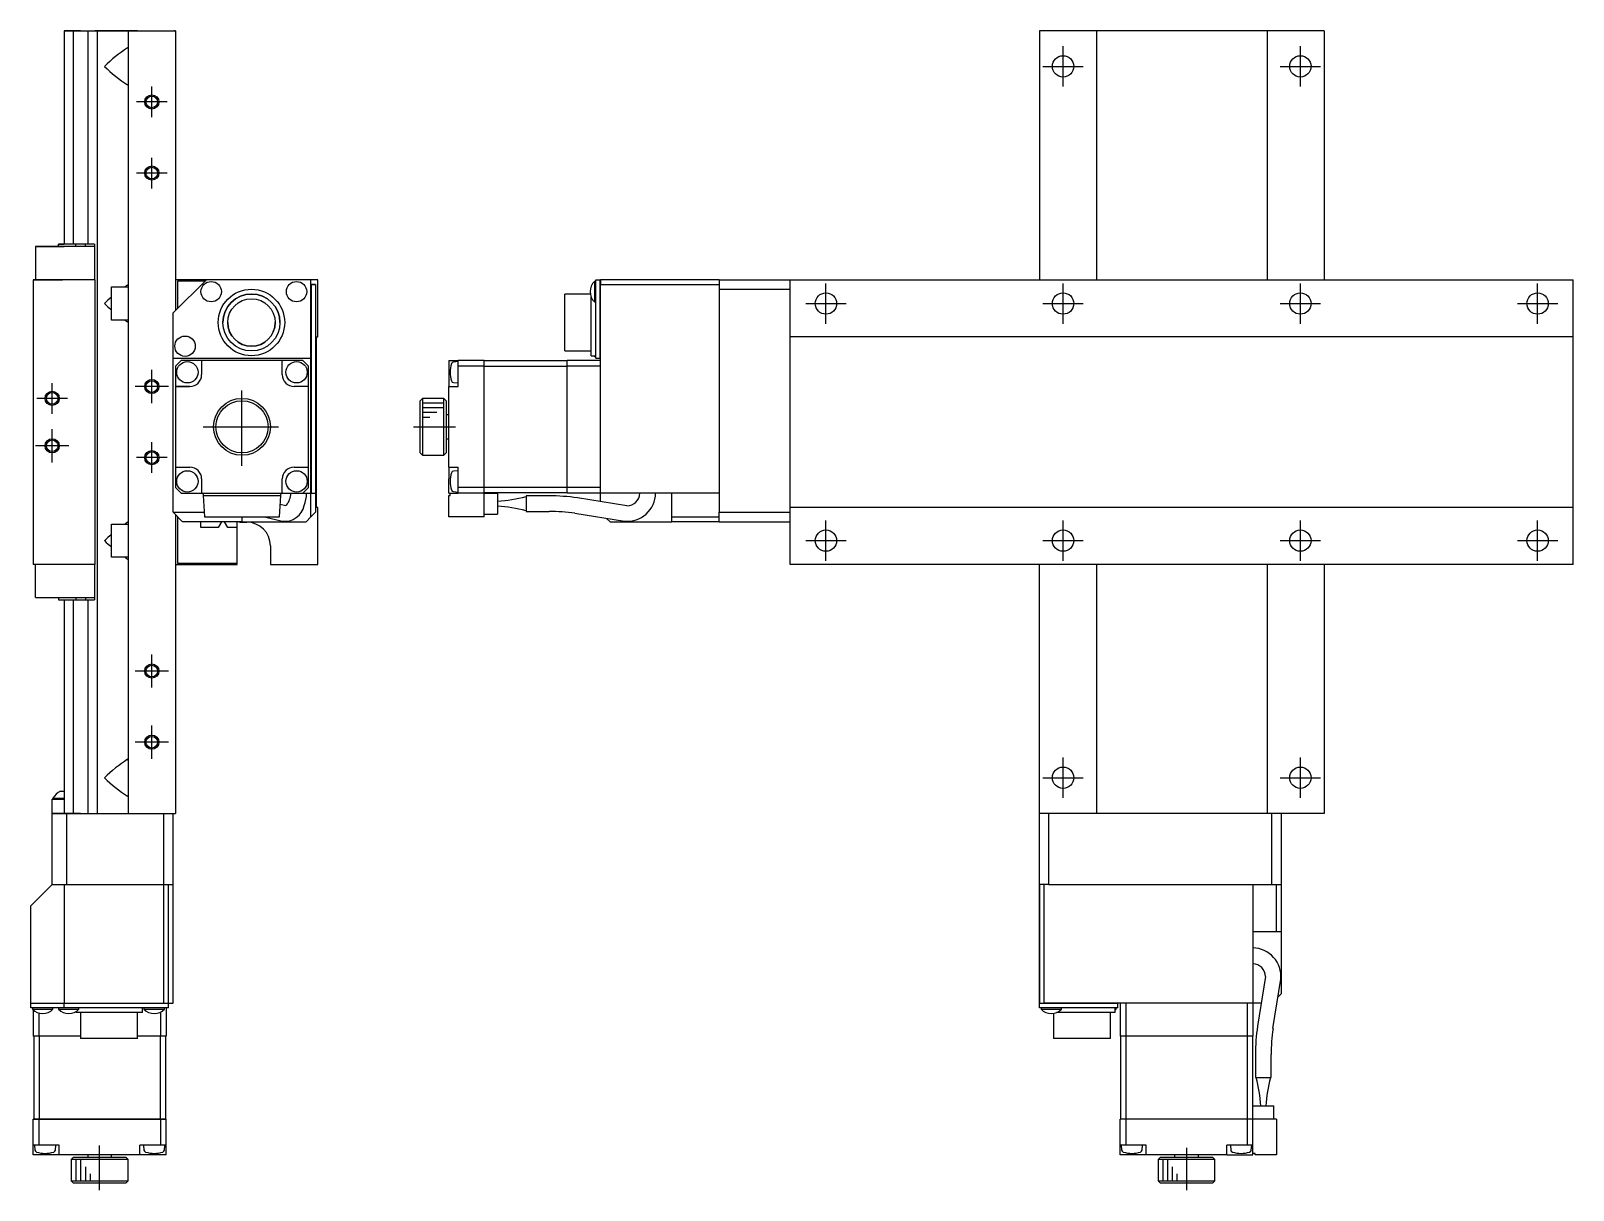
# Model space of a CAD drawing. Extents: x -2 to 660, y -8 to 406.
# Drawn here: x 335.1 to 660.2, y 86.4 to 330.9 of the extents above; entities that cross this region are included whole.
import ezdxf

# ---------------------------------------------------------------- set-up
doc = ezdxf.new("R2010")
doc.units = 0
doc.header["$LTSCALE"] = 0.5
doc.linetypes.add('CENTER', pattern=[50.8, 31.75, -6.35, 6.35, -6.35])
for name, color, linetype in [('MSM_CENTER', 1, 'CENTER'), ('MSM_CONTINUOUS', 7, 'CONTINUOUS'), ('MSM_NARROW', 5, 'CONTINUOUS')]:
    doc.layers.add(name, color=color, linetype=linetype)

msp = doc.modelspace()

# ---------------------------------------------------------------- linework, layer by layer
at = {"layer": 'MSM_CENTER'}
for p, q in [((552.69, 319.12), (552.69, 327.62)), ((602.69, 319.12), (602.69, 327.62)), ((548.44, 323.37), (556.94, 323.37)), ((598.44, 323.37), (606.94, 323.37)), ((360.62, 312.64), (360.62, 319.1)), ((363.85, 315.87), (357.39, 315.87)), ((360.62, 297.64), (360.62, 304.1)), ((363.85, 300.87), (357.39, 300.87)), ((502.69, 269.12), (502.69, 277.62)), ((552.69, 269.12), (552.69, 277.62)), ((602.69, 269.12), (602.69, 277.62)), ((652.69, 269.12), (652.69, 277.62)), ((498.44, 273.37), (506.94, 273.37)), ((548.44, 273.37), (556.94, 273.37)), ((598.44, 273.37), (606.94, 273.37)), ((648.44, 273.37), (656.94, 273.37)), ((360.62, 252.37), (360.62, 259.37)), ((339.62, 250.14), (339.62, 256.6)), ((364.12, 255.87), (357.12, 255.87)), ((379.62, 239.17), (379.62, 255.57)), ((342.85, 253.37), (336.39, 253.37)), ((371.42, 247.37), (387.82, 247.37)), ((415.74, 247.37), (424.64, 247.37)), ((339.62, 239.87), (339.62, 246.87)), ((360.62, 237.64), (360.62, 244.1)), ((343.12, 243.37), (336.12, 243.37)), ((363.85, 240.87), (357.39, 240.87)), ((502.69, 219.12), (502.69, 227.62)), ((552.69, 219.12), (552.69, 227.62)), ((602.69, 219.12), (602.69, 227.62)), ((652.69, 219.12), (652.69, 227.62)), ((498.44, 223.37), (506.94, 223.37)), ((548.44, 223.37), (556.94, 223.37)), ((598.44, 223.37), (606.94, 223.37)), ((648.44, 223.37), (656.94, 223.37)), ((360.62, 192.37), (360.62, 199.37)), ((364.12, 195.87), (357.12, 195.87)), ((360.62, 177.37), (360.62, 184.37)), ((364.12, 180.87), (357.12, 180.87)), ((552.69, 169.12), (552.69, 177.62)), ((602.69, 169.12), (602.69, 177.62)), ((548.44, 173.37), (556.94, 173.37)), ((598.44, 173.37), (606.94, 173.37)), ((349.62, 86.42), (349.62, 95.82)), ((578.69, 95.32), (578.69, 86.42))]:
    msp.add_line(p, q, dxfattribs=at)
at = {"layer": 'MSM_CONTINUOUS'}
for p, q in [((342.12, 330.87), (365.62, 330.87)), ((342.12, 330.87), (345.62, 330.87)), ((345.62, 330.87), (342.12, 330.87)), ((345.62, 330.87), (342.12, 330.87)), ((342.12, 330.87), (342.12, 285.87)), ((344.09, 285.87), (344.09, 330.87)), ((347.16, 330.87), (347.16, 285.87)), ((348.62, 330.87), (357.62, 330.87)), ((349.12, 330.87), (348.62, 330.87)), ((357.62, 330.87), (348.62, 330.87)), ((349.12, 330.87), (349.12, 165.87)), ((350.62, 330.87), (355.62, 330.87)), ((355.62, 330.87), (357.62, 330.87)), ((355.62, 330.87), (355.62, 165.87)), ((360.62, 330.87), (365.62, 330.87)), ((365.62, 330.87), (365.32, 330.87)), ((365.32, 330.87), (365.62, 330.87)), ((365.62, 330.87), (365.62, 271.87)), ((547.69, 330.87), (547.69, 278.37)), ((607.69, 330.87), (547.69, 330.87)), ((559.69, 330.87), (559.69, 278.37)), ((595.69, 330.87), (595.69, 278.37)), ((607.69, 330.87), (607.69, 278.37)), ((355.62, 327.11), (355.49, 327.27)), ((355.62, 319.62), (355.49, 319.47)), ((336.12, 285.37), (336.12, 278.37)), ((348.52, 285.37), (336.12, 285.37)), ((336.12, 285.37), (342.12, 285.37)), ((348.52, 285.87), (340.92, 285.87)), ((340.92, 285.87), (342.12, 285.87)), ((340.92, 285.37), (340.92, 285.87)), ((344.6, 285.37), (344.6, 285.87)), ((346.65, 285.37), (346.65, 285.87)), ((348.52, 285.87), (348.52, 278.37)), ((348.62, 278.37), (335.62, 278.37)), ((335.97, 278.37), (335.62, 278.37)), ((335.97, 278.37), (335.62, 278.37)), ((335.62, 278.37), (341.82, 278.37)), ((335.62, 278.37), (335.62, 218.37)), ((348.62, 278.37), (348.62, 218.37)), ((352.12, 269.87), (352.12, 276.87)), ((352.12, 276.87), (355.62, 276.87)), ((355.62, 277.11), (355.49, 277.27)), ((372.12, 278.37), (365.12, 271.37)), ((372.12, 278.37), (365.62, 278.37)), ((368.12, 278.37), (365.62, 278.37)), ((366.12, 278.17), (371.92, 278.17)), ((366.12, 272.37), (366.12, 278.17)), ((372.12, 278.37), (371.12, 278.37)), ((394.12, 278.37), (372.12, 278.37)), ((394.12, 228.37), (394.12, 278.37)), ((395.62, 278.37), (394.12, 278.37)), ((395.62, 278.37), (394.12, 278.37)), ((395.12, 277.37), (394.12, 277.37)), ((394.12, 277.37), (395.12, 277.37)), ((394.22, 277.37), (394.22, 233.37)), ((395.12, 277.37), (395.12, 229.37)), ((395.62, 266.37), (395.62, 278.37)), ((453.89, 278.02), (453.89, 273.72)), ((454.19, 278.02), (453.89, 278.02)), ((454.19, 261.87), (454.19, 278.37)), ((454.19, 278.37), (455.09, 278.37)), ((455.09, 261.87), (455.09, 278.37)), ((455.09, 278.37), (455.19, 278.27)), ((455.19, 278.37), (455.19, 277.37)), ((480.19, 278.37), (455.19, 278.37)), ((455.19, 277.37), (455.29, 277.37)), ((455.19, 277.37), (480.19, 277.37)), ((455.19, 233.37), (455.19, 277.37)), ((455.29, 277.37), (480.19, 277.37)), ((480.19, 278.37), (480.19, 229.37)), ((480.19, 278.37), (660.19, 278.37)), ((480.19, 276.37), (495.19, 276.37)), ((495.19, 218.37), (495.19, 278.37)), ((660.19, 218.37), (660.19, 278.37)), ((447.69, 263.37), (447.69, 275.37)), ((453.03, 275.37), (447.69, 275.37)), ((453.19, 262.37), (453.19, 274.79)), ((453.89, 273.72), (454.19, 273.72)), ((355.62, 269.87), (352.12, 269.87)), ((365.12, 229.37), (365.12, 271.37)), ((355.62, 269.62), (355.49, 269.47)), ((395.32, 266.37), (395.62, 266.37)), ((395.32, 230.37), (395.32, 266.37)), ((447.69, 263.37), (453.19, 263.37)), ((660.19, 266.37), (495.19, 266.37)), ((365.12, 261.87), (394.12, 261.87)), ((366.82, 261.37), (365.62, 260.17)), ((365.62, 260.17), (365.62, 255.87)), ((371.12, 261.37), (366.82, 261.37)), ((392.42, 261.37), (366.82, 261.37)), ((392.42, 261.37), (371.12, 261.37)), ((371.12, 261.37), (371.12, 258.37)), ((388.12, 258.37), (388.12, 261.37)), ((393.62, 260.17), (392.42, 261.37)), ((393.62, 260.17), (392.42, 261.37)), ((393.62, 234.57), (393.62, 260.17)), ((423.19, 261.37), (425.19, 261.37)), ((423.19, 261.37), (423.19, 255.87)), ((425.19, 261.12), (424.2, 261.03)), ((430.69, 261.37), (425.19, 261.37)), ((425.19, 255.87), (425.19, 261.37)), ((430.69, 261.37), (425.19, 261.37)), ((430.69, 260.17), (425.19, 260.17)), ((430.69, 260.17), (430.69, 261.37)), ((448.19, 261.27), (430.69, 261.27)), ((448.19, 261.27), (430.69, 261.27)), ((430.69, 234.57), (430.69, 260.17)), ((448.19, 260.12), (430.69, 260.12)), ((448.19, 260.17), (448.19, 261.37)), ((455.19, 261.37), (448.19, 261.37)), ((455.19, 261.37), (448.19, 261.37)), ((455.19, 260.17), (448.19, 260.17)), ((448.19, 234.57), (448.19, 260.17)), ((453.19, 262.37), (454.19, 262.37)), ((453.89, 262.37), (453.89, 262.22)), ((453.89, 262.22), (454.19, 262.22)), ((454.19, 261.87), (455.09, 261.87)), ((455.09, 261.87), (455.19, 261.97)), ((368.62, 255.87), (365.62, 255.87)), ((365.62, 255.87), (368.62, 255.87)), ((365.62, 255.87), (365.62, 234.57)), ((393.62, 255.87), (390.62, 255.87)), ((423.19, 255.87), (425.19, 255.87)), ((423.19, 238.87), (423.19, 255.87)), ((424.2, 256.7), (425.19, 256.62)), ((417.69, 253.37), (417.19, 252.87)), ((417.19, 241.87), (417.19, 252.87)), ((417.69, 253.37), (417.69, 241.37)), ((422.19, 253.37), (417.69, 253.37)), ((422.19, 241.37), (422.19, 253.37)), ((422.69, 252.87), (422.19, 253.37)), ((422.69, 252.87), (422.69, 241.87)), ((423.19, 249.87), (422.69, 249.87)), ((422.69, 244.87), (423.19, 244.87)), ((417.19, 241.87), (417.69, 241.37)), ((417.69, 241.37), (422.19, 241.37)), ((422.19, 241.37), (422.69, 241.87)), ((365.62, 238.87), (368.62, 238.87)), ((390.62, 238.87), (393.62, 238.87)), ((423.19, 238.87), (425.19, 238.87)), ((423.19, 238.87), (423.19, 236.37)), ((425.19, 238.12), (424.2, 238.03)), ((425.19, 234.57), (425.19, 238.87)), ((365.62, 234.57), (366.82, 233.37)), ((371.12, 236.37), (371.12, 233.37)), ((388.12, 233.37), (388.12, 236.37)), ((392.42, 233.37), (393.62, 234.57)), ((423.19, 233.37), (423.19, 236.37)), ((430.69, 234.57), (425.19, 234.57)), ((425.19, 233.37), (425.19, 234.57)), ((448.19, 234.61), (430.69, 234.61)), ((430.69, 228.37), (430.69, 234.57)), ((455.19, 234.57), (448.19, 234.57)), ((448.19, 233.37), (448.19, 234.57)), ((366.82, 233.37), (371.12, 233.37)), ((371.12, 233.37), (392.42, 233.37)), ((371.37, 233.37), (371.41, 232.87)), ((371.41, 232.87), (371.72, 228.37)), ((371.41, 232.87), (387.84, 232.87)), ((387.52, 228.37), (387.84, 232.87)), ((388.83, 230.71), (387.7, 230.97)), ((387.84, 232.87), (387.87, 233.37)), ((388.99, 230.84), (388.89, 230.76)), ((392.42, 233.37), (394.12, 233.37)), ((394.22, 233.37), (394.12, 233.47)), ((394.22, 233.37), (395.12, 233.37)), ((423.19, 233.37), (425.19, 233.37)), ((423.19, 228.37), (423.19, 232.87)), ((423.19, 232.87), (423.49, 232.87)), ((423.49, 232.87), (423.49, 233.37)), ((424.2, 233.7), (425.19, 233.62)), ((430.69, 233.37), (425.19, 233.37)), ((448.19, 233.47), (430.69, 233.47)), ((430.69, 233.37), (433.49, 233.37)), ((433.49, 233.37), (433.49, 228.97)), ((439.49, 232.82), (439.49, 229.52)), ((444.35, 232.82), (439.49, 232.82)), ((455.09, 233.37), (448.19, 233.37)), ((460.77, 230.74), (450.32, 232.39)), ((455.09, 233.37), (455.19, 233.47)), ((480.09, 233.37), (455.19, 233.37)), ((455.19, 231.62), (455.19, 233.37)), ((470.19, 227.37), (470.19, 233.37)), ((480.19, 233.37), (480.09, 233.37)), ((365.12, 229.37), (371.65, 229.37)), ((367.12, 227.37), (365.12, 229.37)), ((365.62, 228.87), (365.62, 165.87)), ((366.12, 218.57), (366.12, 228.37)), ((371.72, 228.37), (387.52, 228.37)), ((379.62, 228.37), (379.62, 227.37)), ((384.36, 228.37), (388.08, 227.5)), ((388.89, 230.76), (388.81, 230.71)), ((393.12, 227.37), (394.12, 228.37)), ((394.12, 228.37), (395.12, 229.37)), ((395.62, 230.37), (395.32, 230.37)), ((395.62, 230.37), (395.32, 230.37)), ((395.62, 218.37), (395.62, 230.37)), ((430.69, 228.37), (423.19, 228.37)), ((430.69, 228.97), (433.49, 228.97)), ((439.49, 229.52), (444.35, 229.52)), ((449.8, 229.13), (460.25, 227.48)), ((456.48, 228.07), (457.19, 227.37)), ((470.19, 228.37), (480.19, 228.37)), ((480.19, 227.37), (480.19, 229.37)), ((480.19, 229.37), (495.19, 229.37)), ((660.19, 230.37), (495.19, 230.37)), ((352.12, 219.87), (352.12, 226.87)), ((352.12, 226.87), (355.62, 226.87)), ((355.62, 227.11), (355.49, 227.27)), ((379.62, 227.37), (367.12, 227.37)), ((370.92, 226.17), (370.92, 227.37)), ((374.6, 226.17), (370.92, 226.17)), ((375.29, 227.36), (374.6, 226.17)), ((376.65, 226.17), (375.96, 227.36)), ((378.52, 226.17), (376.65, 226.17)), ((378.52, 227.37), (378.52, 218.57)), ((378.62, 226.97), (378.52, 226.97)), ((378.62, 226.97), (378.52, 226.97)), ((378.62, 218.37), (378.62, 226.97)), ((379.12, 227.27), (379.12, 227.37)), ((379.12, 227.27), (380.62, 227.27)), ((379.62, 227.37), (393.12, 227.37)), ((457.19, 227.37), (470.19, 227.37)), ((480.19, 227.37), (470.19, 227.37)), ((480.19, 227.37), (495.19, 227.37)), ((385.62, 222.27), (385.62, 218.37)), ((348.62, 218.37), (335.62, 218.37)), ((336.12, 211.37), (336.12, 218.37)), ((348.52, 218.37), (348.52, 210.87)), ((355.62, 219.87), (352.12, 219.87)), ((355.62, 219.62), (355.49, 219.47)), ((365.62, 218.37), (378.62, 218.37)), ((378.52, 218.57), (366.12, 218.57)), ((385.62, 218.37), (395.62, 218.37)), ((660.19, 218.37), (495.19, 218.37)), ((547.69, 150.87), (547.69, 218.37)), ((559.69, 218.37), (559.69, 165.87)), ((595.69, 218.37), (595.69, 165.87)), ((607.69, 218.37), (607.69, 165.87)), ((336.12, 211.37), (348.52, 211.37)), ((340.92, 211.37), (340.92, 210.87)), ((344.6, 211.37), (344.6, 210.87)), ((346.65, 211.37), (346.65, 210.87)), ((340.92, 210.87), (348.52, 210.87)), ((342.12, 210.87), (342.12, 165.87)), ((344.09, 165.87), (344.09, 210.87)), ((347.16, 210.87), (347.16, 165.87)), ((355.62, 177.11), (355.49, 177.27)), ((339.77, 169.07), (342.12, 169.07)), ((339.77, 169.07), (339.77, 168.87)), ((341.4, 170.52), (342.12, 170.52)), ((355.62, 169.62), (355.49, 169.47)), ((339.62, 168.87), (342.12, 168.87)), ((339.62, 150.87), (339.62, 168.87)), ((342.12, 168.87), (339.62, 168.87)), ((339.62, 165.87), (365.62, 165.87)), ((345.62, 165.87), (339.62, 165.87)), ((339.72, 165.87), (355.62, 165.87)), ((342.62, 165.87), (342.62, 150.87)), ((363.12, 125.87), (363.12, 165.87)), ((365.12, 125.87), (365.12, 165.87)), ((607.69, 165.87), (547.69, 165.87)), ((549.69, 150.87), (549.69, 165.87)), ((596.69, 150.87), (596.69, 165.87)), ((598.69, 150.87), (598.69, 165.87)), ((339.62, 150.87), (335.12, 146.37)), ((335.12, 146.37), (339.52, 150.77)), ((339.62, 150.87), (339.52, 150.77)), ((339.62, 150.87), (365.12, 150.87)), ((342.12, 150.87), (342.12, 125.87)), ((364.12, 125.87), (364.12, 150.87)), ((547.69, 125.87), (547.69, 150.87)), ((549.69, 150.87), (547.69, 150.87)), ((547.69, 150.77), (547.69, 125.87)), ((548.69, 125.97), (548.69, 150.87)), ((548.69, 125.87), (548.69, 150.87)), ((549.69, 150.87), (598.69, 150.87)), ((592.69, 150.87), (592.69, 150.77)), ((592.69, 150.77), (592.69, 125.87)), ((597.69, 140.87), (597.69, 150.87)), ((598.69, 127.87), (598.69, 150.87)), ((335.12, 125.87), (335.12, 146.37)), ((598.69, 140.87), (592.69, 140.87)), ((595.32, 131.45), (593.66, 121)), ((596.92, 120.48), (598.58, 130.93)), ((597.98, 127.16), (598.69, 127.87)), ((335.12, 125.87), (364.12, 125.87)), ((335.22, 125.87), (335.12, 125.77)), ((335.22, 125.87), (335.12, 125.77)), ((364.12, 125.77), (335.12, 125.77)), ((335.12, 124.87), (335.12, 125.77)), ((364.12, 124.87), (335.12, 124.87)), ((335.47, 124.87), (335.47, 124.57)), ((335.47, 124.57), (339.77, 124.57)), ((335.62, 124.43), (335.62, 118.87)), ((336.82, 123.77), (336.82, 118.87)), ((339.77, 124.57), (339.77, 124.87)), ((340.97, 124.87), (340.97, 124.57)), ((340.97, 124.57), (345.27, 124.57)), ((342.16, 125.87), (342.12, 125.77)), ((342.12, 124.87), (342.12, 125.77)), ((344.62, 124.07), (344.62, 123.87)), ((358.62, 123.87), (344.62, 123.87)), ((345.27, 124.57), (345.27, 124.87)), ((345.62, 123.87), (345.62, 118.37)), ((357.62, 118.37), (357.62, 123.87)), ((358.62, 123.87), (358.62, 124.87)), ((358.97, 124.87), (358.97, 124.57)), ((358.97, 124.57), (363.27, 124.57)), ((362.42, 123.96), (362.42, 118.87)), ((363.27, 124.57), (363.27, 124.87)), ((363.62, 124.87), (363.62, 118.87)), ((364.12, 125.77), (364.02, 125.87)), ((364.12, 125.77), (364.02, 125.87)), ((364.22, 125.87), (364.12, 125.97)), ((364.12, 124.87), (364.12, 125.77)), ((364.22, 125.87), (365.12, 125.87)), ((547.69, 125.87), (548.69, 125.87)), ((547.79, 125.87), (547.69, 125.77)), ((564.19, 125.77), (547.69, 125.77)), ((547.69, 124.87), (547.69, 125.77)), ((564.19, 124.87), (547.69, 124.87)), ((548.04, 124.87), (548.04, 124.57)), ((548.04, 124.57), (552.34, 124.57)), ((548.69, 125.87), (548.69, 125.97)), ((592.69, 125.87), (548.69, 125.87)), ((550.69, 123.71), (550.69, 118.37)), ((563.69, 123.87), (551.26, 123.87)), ((552.34, 124.57), (552.34, 124.87)), ((562.69, 118.37), (562.69, 123.87)), ((563.69, 123.87), (563.69, 124.87)), ((563.69, 124.57), (563.84, 124.57)), ((563.84, 124.57), (563.84, 124.87)), ((564.19, 125.77), (564.09, 125.87)), ((564.19, 124.87), (564.19, 125.77)), ((564.69, 125.87), (564.69, 118.87)), ((564.69, 125.87), (564.69, 118.87)), ((565.89, 125.87), (565.89, 118.87)), ((591.49, 125.87), (591.49, 118.87)), ((592.69, 125.77), (592.59, 125.87)), ((594.43, 125.87), (592.69, 125.87)), ((592.69, 125.77), (592.69, 118.87)), ((345.62, 118.87), (335.62, 118.87)), ((335.72, 118.87), (335.72, 101.37)), ((336.86, 118.87), (336.86, 101.37)), ((357.62, 118.37), (345.62, 118.37)), ((363.62, 118.87), (357.62, 118.87)), ((362.38, 118.87), (362.38, 101.37)), ((363.52, 118.87), (363.52, 101.37)), ((562.69, 118.37), (550.69, 118.37)), ((565.89, 118.87), (564.69, 118.87)), ((564.79, 118.87), (564.79, 101.37)), ((591.49, 118.87), (565.89, 118.87)), ((565.93, 118.87), (565.93, 101.37)), ((591.45, 118.87), (591.45, 101.37)), ((592.69, 118.87), (591.49, 118.87)), ((592.59, 118.87), (592.59, 101.37)), ((593.24, 115.03), (593.24, 110.17)), ((596.54, 110.17), (596.54, 115.03)), ((593.24, 110.17), (596.54, 110.17)), ((592.69, 93.87), (592.69, 104.17)), ((592.69, 104.17), (597.09, 104.17)), ((597.09, 101.37), (597.09, 104.17)), ((363.62, 101.37), (335.62, 101.37)), ((335.62, 101.37), (363.62, 101.37)), ((335.62, 93.87), (335.62, 101.37)), ((336.82, 101.37), (336.82, 95.87)), ((362.42, 101.37), (362.42, 95.87)), ((363.62, 93.87), (363.62, 101.37)), ((565.89, 101.37), (564.69, 101.37)), ((564.69, 93.87), (564.69, 101.37)), ((565.89, 101.37), (565.89, 95.87)), ((591.49, 101.37), (565.89, 101.37)), ((591.49, 101.37), (591.49, 95.87)), ((597.69, 101.37), (591.49, 101.37)), ((597.69, 101.37), (597.69, 93.87)), ((341.12, 95.87), (335.62, 95.87)), ((335.87, 95.87), (335.96, 94.88)), ((340.29, 94.88), (340.37, 95.87)), ((341.12, 93.87), (341.12, 95.87)), ((363.62, 95.87), (358.12, 95.87)), ((358.12, 93.87), (358.12, 95.87)), ((358.87, 95.87), (358.96, 94.88)), ((363.29, 94.88), (363.37, 95.87)), ((570.19, 95.87), (564.69, 95.87)), ((564.94, 95.87), (565.02, 94.88)), ((569.35, 94.88), (569.44, 95.87)), ((570.19, 93.87), (570.19, 95.87)), ((592.69, 95.87), (587.19, 95.87)), ((587.19, 93.87), (587.19, 95.87)), ((587.94, 95.87), (588.02, 94.88)), ((592.35, 94.88), (592.44, 95.87)), ((363.62, 93.87), (335.62, 93.87)), ((344.12, 93.37), (343.62, 92.87)), ((355.62, 92.87), (343.62, 92.87)), ((343.62, 92.87), (343.62, 88.37)), ((344.12, 93.37), (355.12, 93.37)), ((347.12, 93.87), (347.12, 93.37)), ((352.12, 93.37), (352.12, 93.87)), ((355.62, 92.87), (355.12, 93.37)), ((355.62, 88.37), (355.62, 92.87)), ((570.19, 93.87), (564.69, 93.87)), ((587.19, 93.87), (570.19, 93.87)), ((573.19, 93.37), (572.69, 92.87)), ((584.69, 92.87), (572.69, 92.87)), ((572.69, 92.87), (572.69, 88.37)), ((573.19, 93.37), (584.19, 93.37)), ((576.19, 93.87), (576.19, 93.37)), ((581.19, 93.37), (581.19, 93.87)), ((584.69, 92.87), (584.19, 93.37)), ((584.69, 88.37), (584.69, 92.87)), ((587.19, 93.87), (592.69, 93.87)), ((593.19, 94.17), (592.69, 94.17)), ((593.19, 93.87), (593.19, 94.17)), ((597.69, 93.87), (593.19, 93.87)), ((343.62, 88.37), (355.62, 88.37)), ((343.62, 88.37), (344.12, 87.87)), ((355.12, 87.87), (344.12, 87.87)), ((355.12, 87.87), (355.62, 88.37)), ((572.69, 88.37), (584.69, 88.37)), ((572.69, 88.37), (573.19, 87.87)), ((584.19, 87.87), (573.19, 87.87)), ((584.19, 87.87), (584.69, 88.37))]:
    msp.add_line(p, q, dxfattribs=at)
for centre, radius in [((552.69, 323.37), 2.25), ((602.69, 323.37), 2.25), ((360.62, 315.87), 1.23), ((360.62, 300.87), 1.23), ((373.12, 275.87), 2.15), ((381.62, 269.37), 7), ((391.12, 275.87), 2.15), ((381.62, 269.37), 6), ((381.62, 269.37), 5), ((502.69, 273.37), 2.25), ((552.69, 273.37), 2.25), ((602.69, 273.37), 2.25), ((652.69, 273.37), 2.25), ((367.62, 264.37), 2.15), ((368.12, 258.87), 2.25), ((391.12, 258.87), 2.25), ((360.62, 255.87), 1.23), ((339.62, 253.37), 1.23), ((379.62, 247.37), 6), ((379.62, 247.37), 5.5), ((339.62, 243.37), 1.23), ((360.62, 240.87), 1.23), ((368.12, 235.87), 2.25), ((391.12, 235.87), 2.25), ((502.69, 223.37), 2.25), ((552.69, 223.37), 2.25), ((602.69, 223.37), 2.25), ((652.69, 223.37), 2.25), ((360.62, 195.87), 1.23), ((360.62, 180.87), 1.23), ((552.69, 173.37), 2.25), ((602.69, 173.37), 2.25)]:
    msp.add_circle(centre, radius, dxfattribs=at)
for centre, radius, start, end in [((372.58, 300.94), 31.38, 122.9812, 134.3908), ((372.58, 345.79), 31.38, 225.6092, 237.0188), ((372.58, 250.94), 31.38, 122.9812, 124.2994), ((455.99, 275.87), 3, 134.22, 225.78), ((372.58, 250.94), 31.38, 130.674, 134.3908), ((372.58, 295.79), 31.38, 225.6092, 229.326), ((381.62, 269.37), 6, 360, 180), ((372.58, 295.79), 31.38, 235.7006, 237.0188), ((381.62, 269.37), 5, 180, 360), ((455.99, 264.37), 3, 199.4712, 201.0395), ((429.49, 258.87), 6, 162.3708, 197.6292), ((424.25, 260.53), 0.5, 95, 162.3708), ((455.99, 264.37), 3, 221.8103, 225.78), ((368.62, 258.37), 2.5, 270, 360), ((390.62, 258.37), 2.5, 180, 270), ((424.25, 257.2), 0.5, 197.6292, 265), ((368.62, 236.37), 2.5, 360, 90), ((390.62, 236.37), 2.5, 90, 180), ((429.49, 235.87), 6, 162.3708, 197.6292), ((424.25, 237.53), 0.5, 95, 162.3708), ((424.25, 234.2), 0.5, 197.6292, 265), ((385.58, 233.56), 4.37, 321.3798, 357.4338), ((383.82, 233.94), 9.45, 340.4373, 356.4987), ((432.03, 260.58), 28.89, 272.8902, 284.9579), ((444.53, 193.46), 39.35, 81.5412, 90.2655), ((460.82, 233.44), 5.99, 264.6051, 359.3043), ((460.75, 233.47), 2.73, 270.4075, 357.8443), ((388.66, 231.59), 4.14, 262.4446, 348.6833), ((432.07, 202.03), 28.62, 74.9841, 87.1678), ((444.53, 193.38), 36.14, 81.6013, 90.2806), ((372.58, 200.94), 31.38, 130.674, 134.3908), ((372.58, 200.94), 31.38, 122.9812, 124.2994), ((380.62, 222.27), 5, 0, 90), ((372.58, 245.79), 31.38, 225.6092, 229.326), ((372.58, 245.79), 31.38, 235.7006, 237.0188), ((372.58, 150.94), 31.38, 122.9812, 134.3908), ((372.58, 195.79), 31.38, 225.6092, 237.0188), ((342.62, 167.5), 3.25, 112.061, 151.2734), ((592.61, 131.5), 5.99, 354.6051, 89.3043), ((592.58, 131.43), 2.73, 0.4075, 87.8443), ((337.62, 126.67), 3, 224.22, 315.78), ((343.12, 126.67), 3, 224.22, 315.78), ((361.12, 126.67), 3, 224.22, 315.78), ((550.19, 126.67), 3, 224.22, 315.78), ((561.69, 126.67), 3, 289.4712, 291.0395), ((561.69, 126.67), 3, 311.8103, 315.78), ((632.59, 115.21), 39.35, 171.5412, 180.2655), ((632.68, 115.2), 36.14, 171.6013, 180.2806), ((565.48, 102.71), 28.89, 2.8902, 14.9579), ((624.03, 102.75), 28.62, 164.9841, 177.1678), ((336.46, 94.92), 0.5, 185, 252.3708), ((338.12, 100.17), 6, 252.3708, 287.6292), ((339.79, 94.92), 0.5, 287.6292, 355), ((359.46, 94.92), 0.5, 185, 252.3708), ((361.12, 100.17), 6, 252.3708, 287.6292), ((362.79, 94.92), 0.5, 287.6292, 355), ((565.52, 94.92), 0.5, 185, 252.3708), ((567.19, 100.17), 6, 252.3708, 287.6292), ((568.85, 94.92), 0.5, 287.6292, 355), ((588.52, 94.92), 0.5, 185, 252.3708), ((590.19, 100.17), 6, 252.3708, 287.6292), ((591.85, 94.92), 0.5, 287.6292, 355)]:
    msp.add_arc(centre, radius, start, end, dxfattribs=at)
at = {"layer": 'MSM_NARROW'}
for p, q in [((422.19, 252.37), (417.69, 252.37)), ((422.19, 251.37), (417.69, 251.37)), ((420.69, 250.37), (417.69, 250.37)), ((419.19, 249.37), (417.69, 249.37)), ((344.62, 92.87), (344.62, 88.37)), ((345.62, 92.87), (345.62, 88.37)), ((346.62, 91.37), (346.62, 88.37)), ((573.69, 92.87), (573.69, 88.37)), ((574.69, 92.87), (574.69, 88.37)), ((575.69, 91.37), (575.69, 88.37)), ((347.62, 89.87), (347.62, 88.37)), ((576.69, 89.87), (576.69, 88.37))]:
    msp.add_line(p, q, dxfattribs=at)
for centre in [(360.62, 315.87), (360.62, 300.87), (360.62, 255.87), (339.62, 253.37), (339.62, 243.37), (360.62, 240.87), (360.62, 195.87), (360.62, 180.87)]:
    msp.add_circle(centre, 1.5, dxfattribs=at)

doc.saveas('drawing.dxf')
